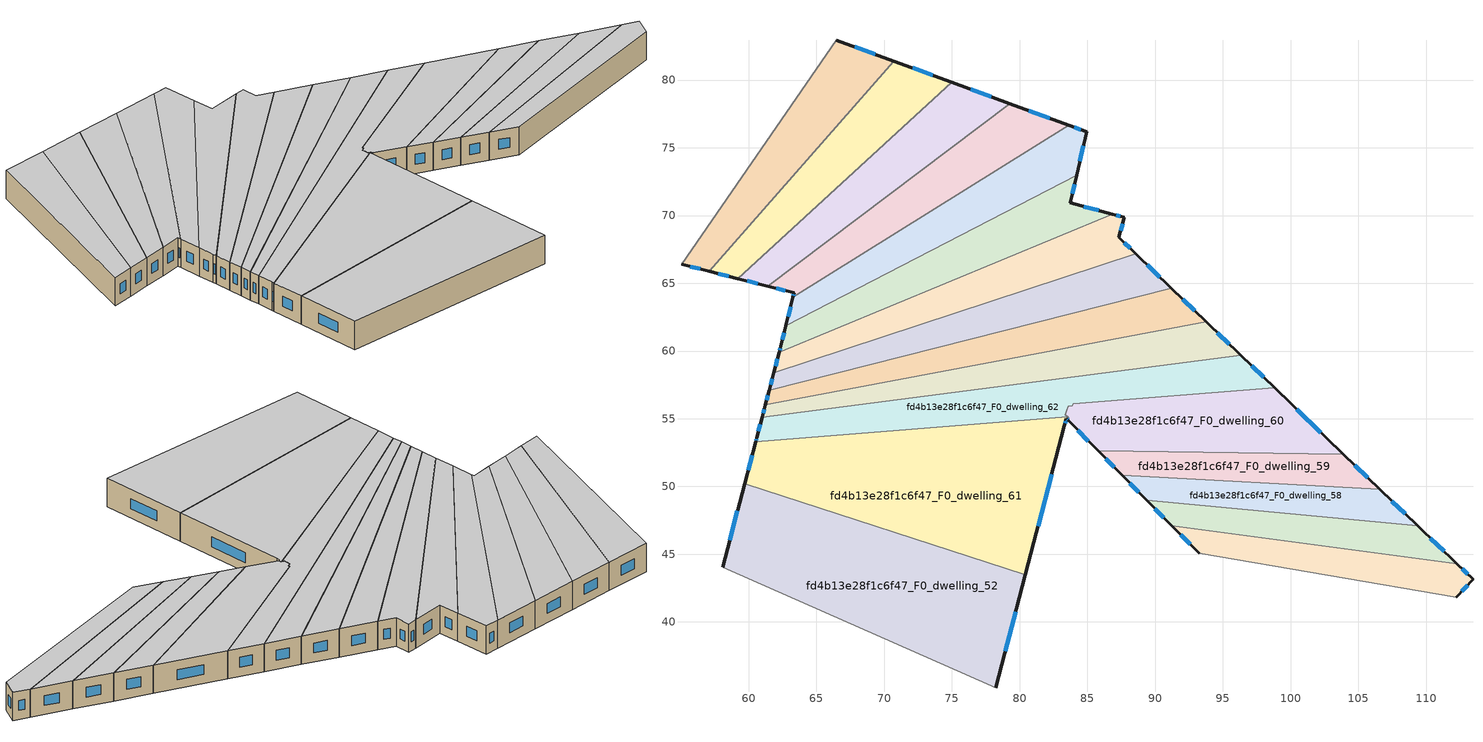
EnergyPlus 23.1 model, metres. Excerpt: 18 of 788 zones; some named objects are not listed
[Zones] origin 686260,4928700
fd4b13e28f1c6f47_F0_dwelling_0
 floor ground (EU_floor_Construction): 70.71,81.4 57.08,65.89 55.04,66.4 66.47,82.96 z0
 wall outside (EU_wall_Construction): 55.04,66.4 57.08,65.89 / 70.71,81.4 66.47,82.96 z0:3
 wall to fd4b13e28f1c6f47_F0_dwelling_1 (EU_wall_Construction): 66.47,82.96 55.04,66.4 z0:3
 wall to fd4b13e28f1c6f47_F0_dwelling_71 (EU_wall_Construction): 57.08,65.89 70.71,81.4 z0:3
 window (EU_Window_Construction): 55.7,66.24 56.42,66.05 / 69.34,81.91 67.85,82.45 z0.97:2.03
 ceiling to fd4b13e28f1c6f47_F1_dwelling_0 (EU_floor_Construction): 57.08,65.89 70.71,81.4 66.47,82.96 55.04,66.4 z3
fd4b13e28f1c6f47_F0_dwelling_52
 floor ground (EU_floor_Construction): 80.43,43.48 78.24,35.12 58.08,44.05 59.7,50.21 z0
 wall outside (EU_wall_Construction): 78.24,35.12 80.43,43.48 / 59.7,50.21 58.08,44.05 z0:3
 wall to fd4b13e28f1c6f47_F0_dwelling_61 (EU_wall_Construction): 80.43,43.48 59.7,50.21 z0:3
 wall to fd4b13e28f1c6f47_F0_dwelling_51 (EU_wall_Construction): 58.08,44.05 78.24,35.12 z0:3
 window (EU_Window_Construction): 78.95,37.83 79.72,40.77 / 59.17,48.21 58.6,46.04 z0.97:2.03
 ceiling to fd4b13e28f1c6f47_F1_dwelling_52 (EU_floor_Construction): 78.24,35.12 80.43,43.48 59.7,50.21 58.08,44.05 z3
fd4b13e28f1c6f47_F0_dwelling_56
 floor ground (EU_floor_Construction): 112.27,44.3 113.47,43.14 112.22,41.84 93.24,45.07 91.25,47.09 z0
 wall outside (EU_wall_Construction): 91.25,47.09 93.24,45.07 / 112.22,41.84 113.47,43.14 112.27,44.3 z0:3
 wall to fd4b13e28f1c6f47_F0_dwelling_55 (EU_wall_Construction): 93.24,45.07 112.22,41.84 z0:3
 wall to fd4b13e28f1c6f47_F0_dwelling_57 (EU_wall_Construction): 112.27,44.3 91.25,47.09 z0:3
 window (EU_Window_Construction): 91.89,46.43 92.59,45.72 / 113.08,43.51 112.66,43.92 / 112.62,42.26 113.06,42.72 z0.97:2.03
 ceiling to fd4b13e28f1c6f47_F1_dwelling_56 (EU_floor_Construction): 112.22,41.84 113.47,43.14 112.27,44.3 91.25,47.09 93.24,45.07 z3
fd4b13e28f1c6f47_F0_dwelling_57
 floor ground (EU_floor_Construction): 109.37,47.09 112.27,44.3 91.25,47.09 89.38,48.99 z0
 wall outside (EU_wall_Construction): 89.38,48.99 91.25,47.09 / 112.27,44.3 109.37,47.09 z0:3
 wall to fd4b13e28f1c6f47_F0_dwelling_58 (EU_wall_Construction): 109.37,47.09 89.38,48.99 z0:3
 window (EU_Window_Construction): 89.98,48.37 90.64,47.71 / 111.33,45.2 110.31,46.19 z0.97:2.03
 ceiling to fd4b13e28f1c6f47_F1_dwelling_57 (EU_floor_Construction): 112.27,44.3 109.37,47.09 89.38,48.99 91.25,47.09 z3
fd4b13e28f1c6f47_F0_dwelling_58
 floor ground (EU_floor_Construction): 106.57,49.79 109.37,47.09 89.38,48.99 87.56,50.84 z0
 wall outside (EU_wall_Construction): 87.56,50.84 89.38,48.99 / 109.37,47.09 106.57,49.79 z0:3
 wall to fd4b13e28f1c6f47_F0_dwelling_59 (EU_wall_Construction): 106.57,49.79 87.56,50.84 z0:3
 window (EU_Window_Construction): 88.15,50.24 88.79,49.59 / 108.46,47.97 107.48,48.92 z0.97:2.03
 ceiling to fd4b13e28f1c6f47_F1_dwelling_58 (EU_floor_Construction): 109.37,47.09 106.57,49.79 87.56,50.84 89.38,48.99 z3
fd4b13e28f1c6f47_F0_dwelling_59
 floor ground (EU_floor_Construction): 103.88,52.39 106.57,49.79 87.56,50.84 85.8,52.62 z0
 wall outside (EU_wall_Construction): 85.8,52.62 87.56,50.84 / 106.57,49.79 103.88,52.39 z0:3
 wall to fd4b13e28f1c6f47_F0_dwelling_60 (EU_wall_Construction): 103.88,52.39 85.8,52.62 z0:3
 window (EU_Window_Construction): 86.37,52.04 86.99,51.41 / 105.7,50.64 104.76,51.55 z0.97:2.03
 ceiling to fd4b13e28f1c6f47_F1_dwelling_59 (EU_floor_Construction): 106.57,49.79 103.88,52.39 85.8,52.62 87.56,50.84 z3
fd4b13e28f1c6f47_F0_dwelling_60
 floor ground (EU_floor_Construction): 103.88,52.39 85.8,52.62 83.58,54.88 83.63,55.04 83.39,55.28 83.48,55.61 83.47,55.63 83.49,55.63 83.58,55.93 83.9,55.96 83.94,56.12 98.81,57.29 z0
 wall outside (EU_wall_Construction): 103.88,52.39 98.81,57.29 / 83.58,54.88 85.8,52.62 z0:3
 wall to fd4b13e28f1c6f47_F0_dwelling_61 (EU_wall_Construction): 83.54,55.13 83.63,55.04 83.58,54.88 z0:3
 wall to fd4b13e28f1c6f47_F0_dwelling_62 (EU_wall_Construction): 98.81,57.29 83.94,56.12 83.9,55.96 83.58,55.93 83.49,55.63 83.47,55.63 83.48,55.61 83.39,55.28 83.54,55.13 z0:3
 window (EU_Window_Construction): 102.24,53.98 100.46,55.7 / 84.3,54.14 85.08,53.35 z0.97:2.03
 ceiling to fd4b13e28f1c6f47_F1_dwelling_60 (EU_floor_Construction): 103.88,52.39 98.81,57.29 83.94,56.12 83.9,55.96 83.58,55.93 83.49,55.63 83.47,55.63 83.48,55.61 83.39,55.28 83.63,55.04 83.58,54.88 85.8,52.62 z3
fd4b13e28f1c6f47_F0_dwelling_61
 floor ground (EU_floor_Construction): 83.54,55.13 83.63,55.04 83.58,54.88 83.46,55 83.31,54.49 80.43,43.48 59.7,50.21 60.52,53.32 z0
 wall outside (EU_wall_Construction): 80.43,43.48 83.31,54.49 83.46,55 83.58,54.88 / 60.52,53.32 59.7,50.21 z0:3
 wall to fd4b13e28f1c6f47_F0_dwelling_62 (EU_wall_Construction): 83.54,55.13 60.52,53.32 z0:3
 window (EU_Window_Construction): 83.5,54.96 83.54,54.92 / 83.36,54.65 83.41,54.83 / 81.36,47.05 82.37,50.92 / 60.25,52.31 59.96,51.21 z0.97:2.03
 ceiling to fd4b13e28f1c6f47_F1_dwelling_61 (EU_floor_Construction): 80.43,43.48 83.31,54.49 83.46,55 83.58,54.88 83.63,55.04 83.54,55.13 60.52,53.32 59.7,50.21 z3
fd4b13e28f1c6f47_F0_dwelling_62
 floor ground (EU_floor_Construction): 98.81,57.29 83.94,56.12 83.9,55.96 83.58,55.93 83.49,55.63 83.47,55.63 83.48,55.61 83.39,55.28 83.54,55.13 60.52,53.32 60.59,53.59 60.99,55.09 96.31,59.7 z0
 wall outside (EU_wall_Construction): 60.99,55.09 60.59,53.59 60.52,53.32 / 98.81,57.29 96.31,59.7 z0:3
 wall to fd4b13e28f1c6f47_F0_dwelling_63 (EU_wall_Construction): 96.31,59.7 60.99,55.09 z0:3
 window (EU_Window_Construction): 60.86,54.6 60.72,54.07 / 98,58.07 97.12,58.92 / 60.57,53.5 60.54,53.41 z0.97:2.03
 ceiling to fd4b13e28f1c6f47_F1_dwelling_62 (EU_floor_Construction): 98.81,57.29 96.31,59.7 60.99,55.09 60.59,53.59 60.52,53.32 83.54,55.13 83.39,55.28 83.48,55.61 83.47,55.63 83.49,55.63 83.58,55.93 83.9,55.96 83.94,56.12 z3
fd4b13e28f1c6f47_F0_dwelling_63
 floor ground (EU_floor_Construction): 96.31,59.7 60.99,55.09 61.23,56.01 93.78,62.15 z0
 wall outside (EU_wall_Construction): 61.23,56.01 60.99,55.09 / 96.31,59.7 93.78,62.15 z0:3
 wall to fd4b13e28f1c6f47_F0_dwelling_64 (EU_wall_Construction): 93.78,62.15 61.23,56.01 z0:3
 window (EU_Window_Construction): 61.15,55.72 61.07,55.39 / 95.49,60.5 94.6,61.36 z0.97:2.03
 ceiling to fd4b13e28f1c6f47_F1_dwelling_63 (EU_floor_Construction): 96.31,59.7 93.78,62.15 61.23,56.01 60.99,55.09 z3
fd4b13e28f1c6f47_F0_dwelling_64
 floor ground (EU_floor_Construction): 93.78,62.15 61.23,56.01 61.51,57.09 91.2,64.64 z0
 wall outside (EU_wall_Construction): 61.51,57.09 61.23,56.01 / 93.78,62.15 91.2,64.64 z0:3
 wall to fd4b13e28f1c6f47_F0_dwelling_65 (EU_wall_Construction): 91.2,64.64 61.51,57.09 z0:3
 window (EU_Window_Construction): 61.42,56.74 61.32,56.37 / 92.94,62.96 92.04,63.83 z0.97:2.03
 ceiling to fd4b13e28f1c6f47_F1_dwelling_64 (EU_floor_Construction): 93.78,62.15 91.2,64.64 61.51,57.09 61.23,56.01 z3
fd4b13e28f1c6f47_F0_dwelling_65
 floor ground (EU_floor_Construction): 91.2,64.64 61.51,57.09 61.85,58.38 88.57,67.18 z0
 wall outside (EU_wall_Construction): 61.85,58.38 61.51,57.09 / 91.2,64.64 88.57,67.18 z0:3
 wall to fd4b13e28f1c6f47_F0_dwelling_66 (EU_wall_Construction): 88.57,67.18 61.85,58.38 z0:3
 window (EU_Window_Construction): 61.74,57.97 61.62,57.51 / 90.35,65.46 89.42,66.36 z0.97:2.03
 ceiling to fd4b13e28f1c6f47_F1_dwelling_65 (EU_floor_Construction): 91.2,64.64 88.57,67.18 61.85,58.38 61.51,57.09 z3
fd4b13e28f1c6f47_F0_dwelling_66
 floor ground (EU_floor_Construction): 87.73,69.86 87.32,68.39 88.57,67.18 61.85,58.38 62.26,59.91 86.83,70.1 z0
 wall outside (EU_wall_Construction): 88.57,67.18 87.32,68.39 87.73,69.86 86.83,70.1 / 62.26,59.91 61.85,58.38 z0:3
 wall to fd4b13e28f1c6f47_F0_dwelling_67 (EU_wall_Construction): 86.83,70.1 62.26,59.91 z0:3
 window (EU_Window_Construction): 88.16,67.57 87.72,68 / 62.13,59.42 61.98,58.88 / 87.44,69.94 87.12,70.02 / 87.45,68.86 87.6,69.38 z0.97:2.03
 ceiling to fd4b13e28f1c6f47_F1_dwelling_66 (EU_floor_Construction): 88.57,67.18 87.32,68.39 87.73,69.86 86.83,70.1 62.26,59.91 61.85,58.38 z3
fd4b13e28f1c6f47_F0_dwelling_67
 floor ground (EU_floor_Construction): 84.2,72.97 83.74,70.94 86.83,70.1 62.26,59.91 62.37,60.34 62.74,61.86 z0
 wall outside (EU_wall_Construction): 62.74,61.86 62.37,60.34 62.26,59.91 / 86.83,70.1 83.74,70.94 84.2,72.97 z0:3
 wall to fd4b13e28f1c6f47_F0_dwelling_68 (EU_wall_Construction): 84.2,72.97 62.74,61.86 z0:3
 window (EU_Window_Construction): 62.33,60.2 62.29,60.05 / 62.62,61.36 62.49,60.83 / 83.89,71.6 84.05,72.31 / 85.83,70.37 84.74,70.67 z0.97:2.03
 ceiling to fd4b13e28f1c6f47_F1_dwelling_67 (EU_floor_Construction): 86.83,70.1 83.74,70.94 84.2,72.97 62.74,61.86 62.37,60.34 62.26,59.91 z3
fd4b13e28f1c6f47_F0_dwelling_68
 floor ground (EU_floor_Construction): 84.94,76.18 84.2,72.97 62.74,61.86 63.27,63.97 83.62,76.66 z0
 wall outside (EU_wall_Construction): 63.27,63.97 62.74,61.86 / 84.2,72.97 84.94,76.18 83.62,76.66 z0:3
 wall to fd4b13e28f1c6f47_F0_dwelling_69 (EU_wall_Construction): 83.62,76.66 63.27,63.97 z0:3
 window (EU_Window_Construction): 63.1,63.29 62.91,62.54 / 84.51,76.33 84.05,76.51 / 84.44,74.01 84.7,75.14 z0.97:2.03
 ceiling to fd4b13e28f1c6f47_F1_dwelling_68 (EU_floor_Construction): 84.2,72.97 84.94,76.18 83.62,76.66 63.27,63.97 62.74,61.86 z3
fd4b13e28f1c6f47_F0_dwelling_69
 floor ground (EU_floor_Construction): 83.62,76.66 63.27,63.97 63.35,64.3 61.39,64.79 79.29,78.25 z0
 wall outside (EU_wall_Construction): 61.39,64.79 63.35,64.3 63.27,63.97 / 83.62,76.66 79.29,78.25 z0:3
 wall to fd4b13e28f1c6f47_F0_dwelling_70 (EU_wall_Construction): 79.29,78.25 61.39,64.79 z0:3
 window (EU_Window_Construction): 63.32,64.19 63.29,64.08 / 62.03,64.63 62.71,64.46 / 82.22,77.18 80.69,77.74 z0.97:2.03
 ceiling to fd4b13e28f1c6f47_F1_dwelling_69 (EU_floor_Construction): 83.62,76.66 79.29,78.25 61.39,64.79 63.35,64.3 63.27,63.97 z3
fd4b13e28f1c6f47_F0_dwelling_70
 floor ground (EU_floor_Construction): 79.29,78.25 61.39,64.79 59.2,65.35 74.98,79.83 z0
 wall outside (EU_wall_Construction): 59.2,65.35 61.39,64.79 / 79.29,78.25 74.98,79.83 z0:3
 wall to fd4b13e28f1c6f47_F0_dwelling_71 (EU_wall_Construction): 74.98,79.83 59.2,65.35 z0:3
 window (EU_Window_Construction): 59.91,65.17 60.68,64.97 / 77.89,78.76 76.38,79.32 z0.97:2.03
 ceiling to fd4b13e28f1c6f47_F1_dwelling_70 (EU_floor_Construction): 79.29,78.25 74.98,79.83 59.2,65.35 61.39,64.79 z3
fd4b13e28f1c6f47_F0_dwelling_71
 floor ground (EU_floor_Construction): 74.98,79.83 59.2,65.35 57.08,65.89 70.71,81.4 z0
 wall outside (EU_wall_Construction): 57.08,65.89 59.2,65.35 / 74.98,79.83 70.71,81.4 z0:3
 window (EU_Window_Construction): 57.77,65.71 58.51,65.52 / 73.6,80.34 72.1,80.89 z0.97:2.03
 ceiling to fd4b13e28f1c6f47_F1_dwelling_71 (EU_floor_Construction): 74.98,79.83 70.71,81.4 57.08,65.89 59.2,65.35 z3
[Building]
EU S2 Campaign: North Axis=0; Terrain=City; Solar Distribution=FullExterior
[Site:Location]
Bologna: Latitude=44.5; Longitude=11.25; Time Zone=1; Elevation=37
[SizingPeriod:WeatherFileDays]
AnnualSizingPeriod: Begin Month=1; Begin Day of Month=1; End Month=12; End Day of Month=31; Day of Week for Start Day=Monday; Use Weather File Daylight Saving Period=No; Use Weather File Rain and Snow Indicators=No
[MATERIAL]
EU_InternalMass_Material: Roughness=MediumRough; Thickness=0.1; Conductivity=1; Density=1800; Specific Heat=900; Thermal Absorptance=0.9; Solar Absorptance=0.7; Visible Absorptance=0.7
[MATERIAL:NOMASS] Roughness=MediumRough; Thermal Absorptance=0.9; Solar Absorptance=0.7; Visible Absorptance=0.7
Name | Thermal Resistance
EU_wall_NoMass | 0.779417
EU_floor_NoMass | 0.588222
[WINDOWMATERIAL:SIMPLEGLAZINGSYSTEM]
EU_Window_SimpleGlazing: UFactor=5.16242; Solar Heat Gain Coefficient=0.85; Visible Transmittance=0.85
[CONSTRUCTION]
EU_wall_Construction: EU_wall_NoMass
EU_floor_Construction: EU_floor_NoMass
EU_Window_Construction: EU_Window_SimpleGlazing
EU_InternalMass_Construction: EU_InternalMass_Material
[ZONE] Type=1; Multiplier=1; Ceiling Height=autocalculate; Floor Area=autocalculate; Part of Total Floor Area=Yes
Name | Volume
fd4b13e28f1c6f47_F0_dwelling_0 | 190.072
fd4b13e28f1c6f47_F0_dwelling_52 | 489.611
fd4b13e28f1c6f47_F0_dwelling_56 | 130.148
fd4b13e28f1c6f47_F0_dwelling_57 | 127.687
fd4b13e28f1c6f47_F0_dwelling_58 | 122.87
fd4b13e28f1c6f47_F0_dwelling_59 | 117.693
fd4b13e28f1c6f47_F0_dwelling_60 | 218.372
fd4b13e28f1c6f47_F0_dwelling_61 | 498.043
fd4b13e28f1c6f47_F0_dwelling_62 | 255.428
fd4b13e28f1c6f47_F0_dwelling_63 | 190.125
fd4b13e28f1c6f47_F0_dwelling_64 | 190.062
fd4b13e28f1c6f47_F0_dwelling_65 | 190.156
fd4b13e28f1c6f47_F0_dwelling_66 | 190
fd4b13e28f1c6f47_F0_dwelling_67 | 190.168
fd4b13e28f1c6f47_F0_dwelling_68 | 190.067
fd4b13e28f1c6f47_F0_dwelling_69 | 190.074
fd4b13e28f1c6f47_F0_dwelling_70 | 190.058
fd4b13e28f1c6f47_F0_dwelling_71 | 190.132
[INTERNALMASS] Construction=EU_InternalMass_Construction
Name | Zone or ZoneList | Surface Area
fd4b13e28f1c6f47_F0_dwelling_0_EU_InternalMass | fd4b13e28f1c6f47_F0_dwelling_0 | 63.3574
fd4b13e28f1c6f47_F0_dwelling_52_EU_InternalMass | fd4b13e28f1c6f47_F0_dwelling_52 | 163.216
fd4b13e28f1c6f47_F0_dwelling_56_EU_InternalMass | fd4b13e28f1c6f47_F0_dwelling_56 | 43.3824
fd4b13e28f1c6f47_F0_dwelling_57_EU_InternalMass | fd4b13e28f1c6f47_F0_dwelling_57 | 42.5623
fd4b13e28f1c6f47_F0_dwelling_58_EU_InternalMass | fd4b13e28f1c6f47_F0_dwelling_58 | 40.9568
fd4b13e28f1c6f47_F0_dwelling_59_EU_InternalMass | fd4b13e28f1c6f47_F0_dwelling_59 | 39.2308
fd4b13e28f1c6f47_F0_dwelling_60_EU_InternalMass | fd4b13e28f1c6f47_F0_dwelling_60 | 72.7903
fd4b13e28f1c6f47_F0_dwelling_61_EU_InternalMass | fd4b13e28f1c6f47_F0_dwelling_61 | 166.006
fd4b13e28f1c6f47_F0_dwelling_62_EU_InternalMass | fd4b13e28f1c6f47_F0_dwelling_62 | 85.1555
fd4b13e28f1c6f47_F0_dwelling_63_EU_InternalMass | fd4b13e28f1c6f47_F0_dwelling_63 | 63.3752
fd4b13e28f1c6f47_F0_dwelling_64_EU_InternalMass | fd4b13e28f1c6f47_F0_dwelling_64 | 63.3539
fd4b13e28f1c6f47_F0_dwelling_65_EU_InternalMass | fd4b13e28f1c6f47_F0_dwelling_65 | 63.3855
fd4b13e28f1c6f47_F0_dwelling_66_EU_InternalMass | fd4b13e28f1c6f47_F0_dwelling_66 | 63.3336
fd4b13e28f1c6f47_F0_dwelling_67_EU_InternalMass | fd4b13e28f1c6f47_F0_dwelling_67 | 63.3894
fd4b13e28f1c6f47_F0_dwelling_68_EU_InternalMass | fd4b13e28f1c6f47_F0_dwelling_68 | 63.3559
fd4b13e28f1c6f47_F0_dwelling_69_EU_InternalMass | fd4b13e28f1c6f47_F0_dwelling_69 | 63.3578
fd4b13e28f1c6f47_F0_dwelling_70_EU_InternalMass | fd4b13e28f1c6f47_F0_dwelling_70 | 63.3529
fd4b13e28f1c6f47_F0_dwelling_71_EU_InternalMass | fd4b13e28f1c6f47_F0_dwelling_71 | 63.3774
[OTHEREQUIPMENT] Fuel Type=Electricity; Design Level Calculation Method=Watts/Area; Power per Zone Floor Area=1; Fraction Latent=0; Fraction Radiant=0; Fraction Lost=0; Carbon Dioxide Generation Rate=0; EndUse Subcategory=EU_Step8_InternalGains
Name | Zone or ZoneList or Space or SpaceList | Schedule
EU_Step8_InternalGain_fd4b13e28f1c6f47_F0_dwelling_0_f000 | fd4b13e28f1c6f47_F0_dwelling_0 | EU_Step8_GainSchedule_fd4b13e28f1c6f47_F0_dwelling_0_f000
EU_Step8_InternalGain_fd4b13e28f1c6f47_F0_dwelling_52_f000 | fd4b13e28f1c6f47_F0_dwelling_52 | EU_Step8_GainSchedule_fd4b13e28f1c6f47_F0_dwelling_52_f000
EU_Step8_InternalGain_fd4b13e28f1c6f47_F0_dwelling_56_f000 | fd4b13e28f1c6f47_F0_dwelling_56 | EU_Step8_GainSchedule_fd4b13e28f1c6f47_F0_dwelling_56_f000
EU_Step8_InternalGain_fd4b13e28f1c6f47_F0_dwelling_57_f000 | fd4b13e28f1c6f47_F0_dwelling_57 | EU_Step8_GainSchedule_fd4b13e28f1c6f47_F0_dwelling_57_f000
EU_Step8_InternalGain_fd4b13e28f1c6f47_F0_dwelling_58_f000 | fd4b13e28f1c6f47_F0_dwelling_58 | EU_Step8_GainSchedule_fd4b13e28f1c6f47_F0_dwelling_58_f000
EU_Step8_InternalGain_fd4b13e28f1c6f47_F0_dwelling_59_f000 | fd4b13e28f1c6f47_F0_dwelling_59 | EU_Step8_GainSchedule_fd4b13e28f1c6f47_F0_dwelling_59_f000
EU_Step8_InternalGain_fd4b13e28f1c6f47_F0_dwelling_60_f000 | fd4b13e28f1c6f47_F0_dwelling_60 | EU_Step8_GainSchedule_fd4b13e28f1c6f47_F0_dwelling_60_f000
EU_Step8_InternalGain_fd4b13e28f1c6f47_F0_dwelling_61_f000 | fd4b13e28f1c6f47_F0_dwelling_61 | EU_Step8_GainSchedule_fd4b13e28f1c6f47_F0_dwelling_61_f000
EU_Step8_InternalGain_fd4b13e28f1c6f47_F0_dwelling_62_f000 | fd4b13e28f1c6f47_F0_dwelling_62 | EU_Step8_GainSchedule_fd4b13e28f1c6f47_F0_dwelling_62_f000
EU_Step8_InternalGain_fd4b13e28f1c6f47_F0_dwelling_63_f000 | fd4b13e28f1c6f47_F0_dwelling_63 | EU_Step8_GainSchedule_fd4b13e28f1c6f47_F0_dwelling_63_f000
EU_Step8_InternalGain_fd4b13e28f1c6f47_F0_dwelling_64_f000 | fd4b13e28f1c6f47_F0_dwelling_64 | EU_Step8_GainSchedule_fd4b13e28f1c6f47_F0_dwelling_64_f000
EU_Step8_InternalGain_fd4b13e28f1c6f47_F0_dwelling_65_f000 | fd4b13e28f1c6f47_F0_dwelling_65 | EU_Step8_GainSchedule_fd4b13e28f1c6f47_F0_dwelling_65_f000
EU_Step8_InternalGain_fd4b13e28f1c6f47_F0_dwelling_66_f000 | fd4b13e28f1c6f47_F0_dwelling_66 | EU_Step8_GainSchedule_fd4b13e28f1c6f47_F0_dwelling_66_f000
EU_Step8_InternalGain_fd4b13e28f1c6f47_F0_dwelling_67_f000 | fd4b13e28f1c6f47_F0_dwelling_67 | EU_Step8_GainSchedule_fd4b13e28f1c6f47_F0_dwelling_67_f000
EU_Step8_InternalGain_fd4b13e28f1c6f47_F0_dwelling_68_f000 | fd4b13e28f1c6f47_F0_dwelling_68 | EU_Step8_GainSchedule_fd4b13e28f1c6f47_F0_dwelling_68_f000
EU_Step8_InternalGain_fd4b13e28f1c6f47_F0_dwelling_69_f000 | fd4b13e28f1c6f47_F0_dwelling_69 | EU_Step8_GainSchedule_fd4b13e28f1c6f47_F0_dwelling_69_f000
EU_Step8_InternalGain_fd4b13e28f1c6f47_F0_dwelling_70_f000 | fd4b13e28f1c6f47_F0_dwelling_70 | EU_Step8_GainSchedule_fd4b13e28f1c6f47_F0_dwelling_70_f000
EU_Step8_InternalGain_fd4b13e28f1c6f47_F0_dwelling_71_f000 | fd4b13e28f1c6f47_F0_dwelling_71 | EU_Step8_GainSchedule_fd4b13e28f1c6f47_F0_dwelling_71_f000
[ZONEVENTILATION:DESIGNFLOWRATE] Schedule=EU_AlwaysOn; Design Flow Rate Calculation Method=AirChanges/Hour; Air Changes per Hour=0.712058; Ventilation Type=Natural; Fan Pressure Rise=0; Fan Total Efficiency=1; Constant Term Coefficient=1; Temperature Term Coefficient=0; Velocity Term Coefficient=0; Velocity Squared Term Coefficient=0; Minimum Indoor Temperature=-100; Maximum Indoor Temperature=100; Delta Temperature=-100; Minimum Outdoor Temperature=-100; Maximum Outdoor Temperature=100; Maximum Wind Speed=40
Name | Zone or ZoneList or Space or SpaceList
EU_ConstantAir_fd4b13e28f1c6f47_F0_dwelling_0 | fd4b13e28f1c6f47_F0_dwelling_0
EU_ConstantAir_fd4b13e28f1c6f47_F0_dwelling_52 | fd4b13e28f1c6f47_F0_dwelling_52
EU_ConstantAir_fd4b13e28f1c6f47_F0_dwelling_56 | fd4b13e28f1c6f47_F0_dwelling_56
EU_ConstantAir_fd4b13e28f1c6f47_F0_dwelling_57 | fd4b13e28f1c6f47_F0_dwelling_57
EU_ConstantAir_fd4b13e28f1c6f47_F0_dwelling_58 | fd4b13e28f1c6f47_F0_dwelling_58
EU_ConstantAir_fd4b13e28f1c6f47_F0_dwelling_59 | fd4b13e28f1c6f47_F0_dwelling_59
EU_ConstantAir_fd4b13e28f1c6f47_F0_dwelling_60 | fd4b13e28f1c6f47_F0_dwelling_60
EU_ConstantAir_fd4b13e28f1c6f47_F0_dwelling_61 | fd4b13e28f1c6f47_F0_dwelling_61
EU_ConstantAir_fd4b13e28f1c6f47_F0_dwelling_62 | fd4b13e28f1c6f47_F0_dwelling_62
EU_ConstantAir_fd4b13e28f1c6f47_F0_dwelling_63 | fd4b13e28f1c6f47_F0_dwelling_63
EU_ConstantAir_fd4b13e28f1c6f47_F0_dwelling_64 | fd4b13e28f1c6f47_F0_dwelling_64
EU_ConstantAir_fd4b13e28f1c6f47_F0_dwelling_65 | fd4b13e28f1c6f47_F0_dwelling_65
EU_ConstantAir_fd4b13e28f1c6f47_F0_dwelling_66 | fd4b13e28f1c6f47_F0_dwelling_66
EU_ConstantAir_fd4b13e28f1c6f47_F0_dwelling_67 | fd4b13e28f1c6f47_F0_dwelling_67
EU_ConstantAir_fd4b13e28f1c6f47_F0_dwelling_68 | fd4b13e28f1c6f47_F0_dwelling_68
EU_ConstantAir_fd4b13e28f1c6f47_F0_dwelling_69 | fd4b13e28f1c6f47_F0_dwelling_69
EU_ConstantAir_fd4b13e28f1c6f47_F0_dwelling_70 | fd4b13e28f1c6f47_F0_dwelling_70
EU_ConstantAir_fd4b13e28f1c6f47_F0_dwelling_71 | fd4b13e28f1c6f47_F0_dwelling_71
[HVACTEMPLATE:ZONE:IDEALLOADSAIRSYSTEM] System Availability Schedule=EU_AlwaysOn; Maximum Heating Supply Air Temperature=50; Minimum Cooling Supply Air Temperature=13; Maximum Heating Supply Air Humidity Ratio=0.0156; Minimum Cooling Supply Air Humidity Ratio=0.0077; Heating Limit=NoLimit; Cooling Limit=NoLimit; Heating Availability Schedule=EU_AlwaysOn; Cooling Availability Schedule=EU_CoolingOff; Dehumidification Control Type=ConstantSensibleHeatRatio; Cooling Sensible Heat Ratio=0.7; Dehumidification Setpoint=60; Humidification Control Type=None; Humidification Setpoint=30; Outdoor Air Method=None; Outdoor Air Flow Rate per Person=0.00944; Outdoor Air Flow Rate per Zone Floor Area=0; Outdoor Air Flow Rate per Zone=0; Demand Controlled Ventilation Type=None; Outdoor Air Economizer Type=NoEconomizer; Heat Recovery Type=None; Sensible Heat Recovery Effectiveness=0.7; Latent Heat Recovery Effectiveness=0.65
Name | Template Thermostat
fd4b13e28f1c6f47_F0_dwelling_0 | EU_HeatOnly_fd4b13e28f1c6f47_F0_dwelling_0
fd4b13e28f1c6f47_F0_dwelling_52 | EU_HeatOnly_fd4b13e28f1c6f47_F0_dwelling_52
fd4b13e28f1c6f47_F0_dwelling_56 | EU_HeatOnly_fd4b13e28f1c6f47_F0_dwelling_56
fd4b13e28f1c6f47_F0_dwelling_57 | EU_HeatOnly_fd4b13e28f1c6f47_F0_dwelling_57
fd4b13e28f1c6f47_F0_dwelling_58 | EU_HeatOnly_fd4b13e28f1c6f47_F0_dwelling_58
fd4b13e28f1c6f47_F0_dwelling_59 | EU_HeatOnly_fd4b13e28f1c6f47_F0_dwelling_59
fd4b13e28f1c6f47_F0_dwelling_60 | EU_HeatOnly_fd4b13e28f1c6f47_F0_dwelling_60
fd4b13e28f1c6f47_F0_dwelling_61 | EU_HeatOnly_fd4b13e28f1c6f47_F0_dwelling_61
fd4b13e28f1c6f47_F0_dwelling_62 | EU_HeatOnly_fd4b13e28f1c6f47_F0_dwelling_62
fd4b13e28f1c6f47_F0_dwelling_63 | EU_HeatOnly_fd4b13e28f1c6f47_F0_dwelling_63
fd4b13e28f1c6f47_F0_dwelling_64 | EU_HeatOnly_fd4b13e28f1c6f47_F0_dwelling_64
fd4b13e28f1c6f47_F0_dwelling_65 | EU_HeatOnly_fd4b13e28f1c6f47_F0_dwelling_65
fd4b13e28f1c6f47_F0_dwelling_66 | EU_HeatOnly_fd4b13e28f1c6f47_F0_dwelling_66
fd4b13e28f1c6f47_F0_dwelling_67 | EU_HeatOnly_fd4b13e28f1c6f47_F0_dwelling_67
fd4b13e28f1c6f47_F0_dwelling_68 | EU_HeatOnly_fd4b13e28f1c6f47_F0_dwelling_68
fd4b13e28f1c6f47_F0_dwelling_69 | EU_HeatOnly_fd4b13e28f1c6f47_F0_dwelling_69
fd4b13e28f1c6f47_F0_dwelling_70 | EU_HeatOnly_fd4b13e28f1c6f47_F0_dwelling_70
fd4b13e28f1c6f47_F0_dwelling_71 | EU_HeatOnly_fd4b13e28f1c6f47_F0_dwelling_71
[SIZING:ZONE] Zone Cooling Design Supply Air Temperature Input Method=SupplyAirTemperature; Zone Cooling Design Supply Air Temperature=13; Zone Heating Design Supply Air Temperature Input Method=SupplyAirTemperature; Zone Heating Design Supply Air Temperature=50; Zone Cooling Design Supply Air Humidity Ratio=0.008; Zone Heating Design Supply Air Humidity Ratio=0.008; Cooling Design Air Flow Method=DesignDay; Cooling Design Air Flow Rate=0; Cooling Minimum Air Flow per Zone Floor Area=0.000762; Cooling Minimum Air Flow=0; Cooling Minimum Air Flow Fraction=0.2; Heating Design Air Flow Method=DesignDay; Heating Design Air Flow Rate=0; Heating Maximum Air Flow per Zone Floor Area=0.002032; Heating Maximum Air Flow=0.141576; Heating Maximum Air Flow Fraction=0.3; Account for Dedicated Outdoor Air System=No; Dedicated Outdoor Air System Control Strategy=NeutralSupplyAir; Dedicated Outdoor Air Low Setpoint Temperature for Design=autosize; Dedicated Outdoor Air High Setpoint Temperature for Design=autosize; Zone Load Sizing Method=Sensible Load Only No Latent Load; Zone Latent Cooling Design Supply Air Humidity Ratio Input Method=HumidityRatioDifference; Zone Cooling Design Supply Air Humidity Ratio Difference=0.005; Zone Latent Heating Design Supply Air Humidity Ratio Input Method=HumidityRatioDifference; Zone Humidification Design Supply Air Humidity Ratio Difference=0.005
fd4b13e28f1c6f47_F0_dwelling_0; fd4b13e28f1c6f47_F0_dwelling_52; fd4b13e28f1c6f47_F0_dwelling_56; fd4b13e28f1c6f47_F0_dwelling_57; fd4b13e28f1c6f47_F0_dwelling_58; fd4b13e28f1c6f47_F0_dwelling_59; fd4b13e28f1c6f47_F0_dwelling_60; fd4b13e28f1c6f47_F0_dwelling_61; fd4b13e28f1c6f47_F0_dwelling_62; fd4b13e28f1c6f47_F0_dwelling_63; fd4b13e28f1c6f47_F0_dwelling_64; fd4b13e28f1c6f47_F0_dwelling_65; fd4b13e28f1c6f47_F0_dwelling_66; fd4b13e28f1c6f47_F0_dwelling_67; fd4b13e28f1c6f47_F0_dwelling_68; fd4b13e28f1c6f47_F0_dwelling_69; fd4b13e28f1c6f47_F0_dwelling_70; fd4b13e28f1c6f47_F0_dwelling_71
[SCHEDULE:CONSTANT]
Name | Hourly Value
EU_AlwaysOn | 1
EU_CoolingOff | 0
[SCHEDULE:FILE] Column Number=1; Rows to Skip at Top=0; Number of Hours of Data=8760; Column Separator=Comma; Interpolate to Timestep=No; Minutes per Item=60; Adjust Schedule for Daylight Savings=Yes
Name | File
EU_Step8_GainSchedule_fd4b13e28f1c6f47_F0_dwelling_0_f000 | ../../schedules/fd4b13e28f1c6f47/fd4b13e28f1c6f47_F0_dwelling_0_f000_gain.csv
EU_Step8_GainSchedule_fd4b13e28f1c6f47_F0_dwelling_52_f000 | ../../schedules/fd4b13e28f1c6f47/fd4b13e28f1c6f47_F0_dwelling_52_f000_gain.csv
EU_Step8_GainSchedule_fd4b13e28f1c6f47_F0_dwelling_56_f000 | ../../schedules/fd4b13e28f1c6f47/fd4b13e28f1c6f47_F0_dwelling_56_f000_gain.csv
EU_Step8_GainSchedule_fd4b13e28f1c6f47_F0_dwelling_57_f000 | ../../schedules/fd4b13e28f1c6f47/fd4b13e28f1c6f47_F0_dwelling_57_f000_gain.csv
EU_Step8_GainSchedule_fd4b13e28f1c6f47_F0_dwelling_58_f000 | ../../schedules/fd4b13e28f1c6f47/fd4b13e28f1c6f47_F0_dwelling_58_f000_gain.csv
EU_Step8_GainSchedule_fd4b13e28f1c6f47_F0_dwelling_59_f000 | ../../schedules/fd4b13e28f1c6f47/fd4b13e28f1c6f47_F0_dwelling_59_f000_gain.csv
EU_Step8_GainSchedule_fd4b13e28f1c6f47_F0_dwelling_60_f000 | ../../schedules/fd4b13e28f1c6f47/fd4b13e28f1c6f47_F0_dwelling_60_f000_gain.csv
EU_Step8_GainSchedule_fd4b13e28f1c6f47_F0_dwelling_61_f000 | ../../schedules/fd4b13e28f1c6f47/fd4b13e28f1c6f47_F0_dwelling_61_f000_gain.csv
EU_Step8_GainSchedule_fd4b13e28f1c6f47_F0_dwelling_62_f000 | ../../schedules/fd4b13e28f1c6f47/fd4b13e28f1c6f47_F0_dwelling_62_f000_gain.csv
EU_Step8_GainSchedule_fd4b13e28f1c6f47_F0_dwelling_63_f000 | ../../schedules/fd4b13e28f1c6f47/fd4b13e28f1c6f47_F0_dwelling_63_f000_gain.csv
EU_Step8_GainSchedule_fd4b13e28f1c6f47_F0_dwelling_64_f000 | ../../schedules/fd4b13e28f1c6f47/fd4b13e28f1c6f47_F0_dwelling_64_f000_gain.csv
EU_Step8_GainSchedule_fd4b13e28f1c6f47_F0_dwelling_65_f000 | ../../schedules/fd4b13e28f1c6f47/fd4b13e28f1c6f47_F0_dwelling_65_f000_gain.csv
EU_Step8_GainSchedule_fd4b13e28f1c6f47_F0_dwelling_66_f000 | ../../schedules/fd4b13e28f1c6f47/fd4b13e28f1c6f47_F0_dwelling_66_f000_gain.csv
EU_Step8_GainSchedule_fd4b13e28f1c6f47_F0_dwelling_67_f000 | ../../schedules/fd4b13e28f1c6f47/fd4b13e28f1c6f47_F0_dwelling_67_f000_gain.csv
EU_Step8_GainSchedule_fd4b13e28f1c6f47_F0_dwelling_68_f000 | ../../schedules/fd4b13e28f1c6f47/fd4b13e28f1c6f47_F0_dwelling_68_f000_gain.csv
EU_Step8_GainSchedule_fd4b13e28f1c6f47_F0_dwelling_69_f000 | ../../schedules/fd4b13e28f1c6f47/fd4b13e28f1c6f47_F0_dwelling_69_f000_gain.csv
EU_Step8_GainSchedule_fd4b13e28f1c6f47_F0_dwelling_70_f000 | ../../schedules/fd4b13e28f1c6f47/fd4b13e28f1c6f47_F0_dwelling_70_f000_gain.csv
EU_Step8_GainSchedule_fd4b13e28f1c6f47_F0_dwelling_71_f000 | ../../schedules/fd4b13e28f1c6f47/fd4b13e28f1c6f47_F0_dwelling_71_f000_gain.csv
